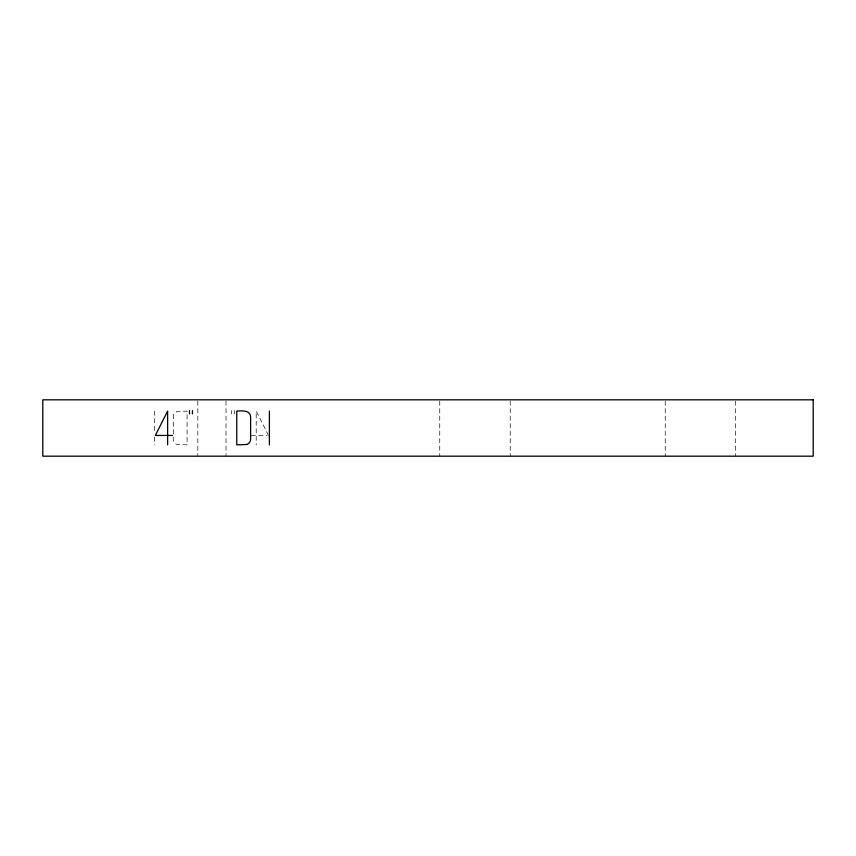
<?xml version="1.0" encoding="UTF-8"?>
<svg xmlns="http://www.w3.org/2000/svg" width="856" height="856" viewBox="0 0 856 856"><rect width="100%" height="100%" fill="white"/><g stroke="black" fill="none" stroke-linecap="round" stroke-linejoin="round"><path stroke-width="0.64" stroke-dasharray="4.28 3.21" d="M251.215 435.447L267.179 435.447M268.506 435.447L256.201 411.062L256.201 444.853M735.689 401.122L735.689 456.184M665.23 401.122L665.23 456.184M510.208 401.122L510.208 456.184M439.749 401.122L439.749 456.184M234.351 410.602L234.351 413.93M231.388 410.602L231.388 413.93M226.005 401.122L226.005 456.184M197.822 401.122L197.822 456.184M154.433 411.105L154.433 431.895M154.433 437.095L154.433 444.895M173.661 414.646L173.222 439.117A5.767 5.767 0 0 0 176.721 444.457L187.079 444.895L187.079 411.105L176.721 411.554L173.661 414.646"/><path stroke-width="1.28" d="M172.612 435.447L155.321 435.447L167.626 411.062L167.626 444.853M269.394 411.105L269.394 444.895M192.44 410.602L192.44 413.93M189.476 410.602L189.476 413.93M247.106 444.446L236.748 444.895L236.748 411.105C241.606 410.784 250.305 409.831 250.605 416.883L250.605 439.117A5.767 5.767 0 0 1 247.106 444.457M813.2 399.816L42.8 399.816L42.8 456.184L813.2 456.184L813.2 399.816"/></g></svg>
